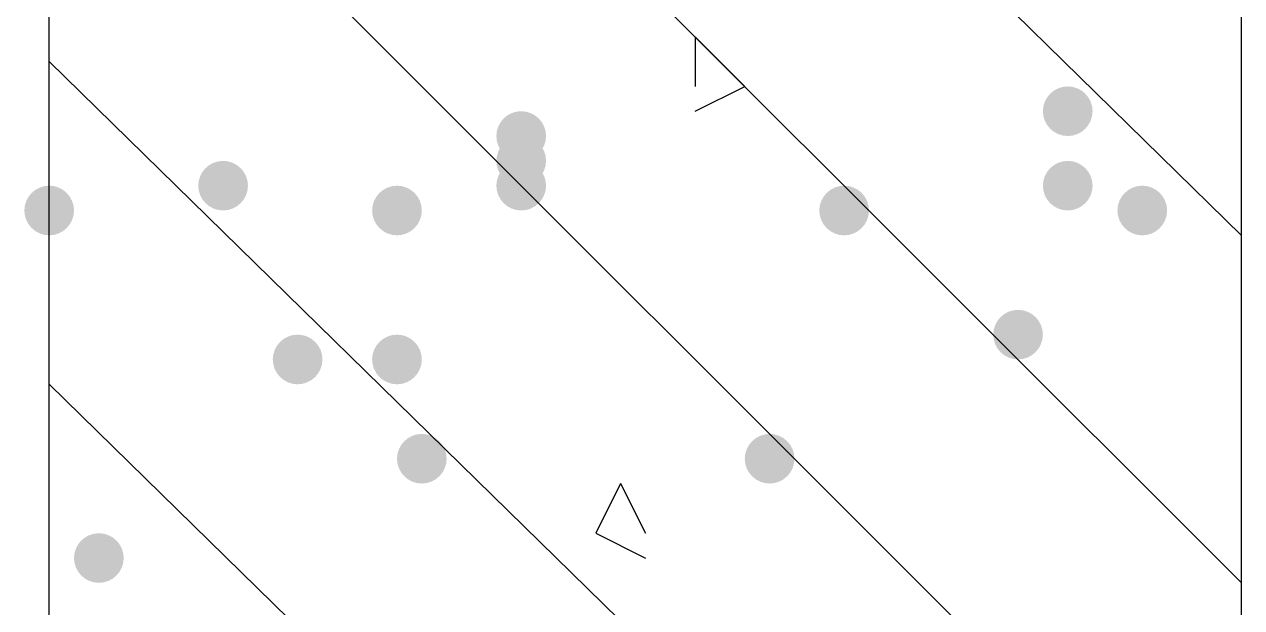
# Model space of a CAD drawing. Header units: inches. Extents: x 11 to 286, y 6 to 196.
# Drawn here: x 133.322 to 135.396, y 153.218 to 154.213 of the extents above; entities that cross this region are included whole.
import ezdxf

# ---------------------------------------------------------------- set-up
doc = ezdxf.new("R2010")
doc.units = ezdxf.units.IN
doc.header["$MEASUREMENT"] = 0
doc.layers.add('PDF_几何图形', color=7, linetype='Continuous')
doc.layers.add('PDF_实体填充', color=7, linetype='Continuous', true_color=0xffffff)

msp = doc.modelspace()

# ---------------------------------------------------------------- hatches: boundary and pattern name
at = {"layer": 'PDF_实体填充', "transparency": 33554559}
h = msp.add_hatch(color=7, dxfattribs=at)
edge = h.paths.add_edge_path(flags=0)
edge.add_spline(control_points=[(135.1421, 154.0651), (135.1421, 154.0418), (135.1231, 154.0228), (135.0998, 154.0228)], knot_values=[0, 0, 0, 0, 1, 1, 1, 1], degree=3, periodic=0)
edge.add_spline(control_points=[(135.0998, 154.0228), (135.0765, 154.0228), (135.0574, 154.0418), (135.0574, 154.0651)], knot_values=[0, 0, 0, 0, 1, 1, 1, 1], degree=3, periodic=0)
edge.add_line((135.0574, 154.0651), (135.0574, 154.0651))
edge.add_spline(control_points=[(135.0574, 154.0651), (135.0574, 154.0884), (135.0765, 154.1074), (135.0998, 154.1074)], knot_values=[0, 0, 0, 0, 1, 1, 1, 1], degree=3, periodic=0)
edge.add_spline(control_points=[(135.0998, 154.1074), (135.1231, 154.1074), (135.1421, 154.0884), (135.1421, 154.0651)], knot_values=[0, 0, 0, 0, 1, 1, 1, 1], degree=3, periodic=0)
edge.add_line((135.1421, 154.0651), (135.1421, 154.0651))
edge.add_line((135.1421, 154.0651), (135.1421, 154.0651))
h = msp.add_hatch(color=7, dxfattribs=at)
edge = h.paths.add_edge_path(flags=0)
edge.add_spline(control_points=[(134.2108, 154.0228), (134.2108, 153.9995), (134.1917, 153.9804), (134.1684, 153.9804)], knot_values=[0, 0, 0, 0, 1, 1, 1, 1], degree=3, periodic=0)
edge.add_spline(control_points=[(134.1684, 153.9804), (134.1452, 153.9804), (134.1261, 153.9995), (134.1261, 154.0228)], knot_values=[0, 0, 0, 0, 1, 1, 1, 1], degree=3, periodic=0)
edge.add_line((134.1261, 154.0228), (134.1261, 154.0228))
edge.add_spline(control_points=[(134.1261, 154.0228), (134.1261, 154.0461), (134.1452, 154.0651), (134.1684, 154.0651)], knot_values=[0, 0, 0, 0, 1, 1, 1, 1], degree=3, periodic=0)
edge.add_spline(control_points=[(134.1684, 154.0651), (134.1917, 154.0651), (134.2108, 154.0461), (134.2108, 154.0228)], knot_values=[0, 0, 0, 0, 1, 1, 1, 1], degree=3, periodic=0)
edge.add_line((134.2108, 154.0228), (134.2108, 154.0228))
edge.add_line((134.2108, 154.0228), (134.2108, 154.0228))
h = msp.add_hatch(color=7, dxfattribs=at)
edge = h.paths.add_edge_path(flags=0)
edge.add_spline(control_points=[(134.2108, 153.9804), (134.2108, 153.9572), (134.1917, 153.9381), (134.1684, 153.9381)], knot_values=[0, 0, 0, 0, 1, 1, 1, 1], degree=3, periodic=0)
edge.add_spline(control_points=[(134.1684, 153.9381), (134.1452, 153.9381), (134.1261, 153.9572), (134.1261, 153.9804)], knot_values=[0, 0, 0, 0, 1, 1, 1, 1], degree=3, periodic=0)
edge.add_line((134.1261, 153.9804), (134.1261, 153.9804))
edge.add_spline(control_points=[(134.1261, 153.9804), (134.1261, 154.0037), (134.1452, 154.0228), (134.1684, 154.0228)], knot_values=[0, 0, 0, 0, 1, 1, 1, 1], degree=3, periodic=0)
edge.add_spline(control_points=[(134.1684, 154.0228), (134.1917, 154.0228), (134.2108, 154.0037), (134.2108, 153.9804)], knot_values=[0, 0, 0, 0, 1, 1, 1, 1], degree=3, periodic=0)
edge.add_line((134.2108, 153.9804), (134.2108, 153.9804))
edge.add_line((134.2108, 153.9804), (134.2108, 153.9804))
h = msp.add_hatch(color=7, dxfattribs=at)
edge = h.paths.add_edge_path(flags=0)
edge.add_spline(control_points=[(133.7028, 153.9381), (133.7028, 153.9148), (133.6837, 153.8958), (133.6604, 153.8958)], knot_values=[0, 0, 0, 0, 1, 1, 1, 1], degree=3, periodic=0)
edge.add_spline(control_points=[(133.6604, 153.8958), (133.6372, 153.8958), (133.6181, 153.9148), (133.6181, 153.9381)], knot_values=[0, 0, 0, 0, 1, 1, 1, 1], degree=3, periodic=0)
edge.add_line((133.6181, 153.9381), (133.6181, 153.9381))
edge.add_spline(control_points=[(133.6181, 153.9381), (133.6181, 153.9614), (133.6372, 153.9804), (133.6604, 153.9804)], knot_values=[0, 0, 0, 0, 1, 1, 1, 1], degree=3, periodic=0)
edge.add_spline(control_points=[(133.6604, 153.9804), (133.6837, 153.9804), (133.7028, 153.9614), (133.7028, 153.9381)], knot_values=[0, 0, 0, 0, 1, 1, 1, 1], degree=3, periodic=0)
edge.add_line((133.7028, 153.9381), (133.7028, 153.9381))
edge.add_line((133.7028, 153.9381), (133.7028, 153.9381))
h = msp.add_hatch(color=7, dxfattribs=at)
edge = h.paths.add_edge_path(flags=0)
edge.add_spline(control_points=[(134.2108, 153.9381), (134.2108, 153.9148), (134.1917, 153.8958), (134.1684, 153.8958)], knot_values=[0, 0, 0, 0, 1, 1, 1, 1], degree=3, periodic=0)
edge.add_spline(control_points=[(134.1684, 153.8958), (134.1452, 153.8958), (134.1261, 153.9148), (134.1261, 153.9381)], knot_values=[0, 0, 0, 0, 1, 1, 1, 1], degree=3, periodic=0)
edge.add_line((134.1261, 153.9381), (134.1261, 153.9381))
edge.add_spline(control_points=[(134.1261, 153.9381), (134.1261, 153.9614), (134.1452, 153.9804), (134.1684, 153.9804)], knot_values=[0, 0, 0, 0, 1, 1, 1, 1], degree=3, periodic=0)
edge.add_spline(control_points=[(134.1684, 153.9804), (134.1917, 153.9804), (134.2108, 153.9614), (134.2108, 153.9381)], knot_values=[0, 0, 0, 0, 1, 1, 1, 1], degree=3, periodic=0)
edge.add_line((134.2108, 153.9381), (134.2108, 153.9381))
edge.add_line((134.2108, 153.9381), (134.2108, 153.9381))
h = msp.add_hatch(color=7, dxfattribs=at)
edge = h.paths.add_edge_path(flags=0)
edge.add_spline(control_points=[(135.1421, 153.9381), (135.1421, 153.9148), (135.1231, 153.8958), (135.0998, 153.8958)], knot_values=[0, 0, 0, 0, 1, 1, 1, 1], degree=3, periodic=0)
edge.add_spline(control_points=[(135.0998, 153.8958), (135.0765, 153.8958), (135.0574, 153.9148), (135.0574, 153.9381)], knot_values=[0, 0, 0, 0, 1, 1, 1, 1], degree=3, periodic=0)
edge.add_line((135.0574, 153.9381), (135.0574, 153.9381))
edge.add_spline(control_points=[(135.0574, 153.9381), (135.0574, 153.9614), (135.0765, 153.9804), (135.0998, 153.9804)], knot_values=[0, 0, 0, 0, 1, 1, 1, 1], degree=3, periodic=0)
edge.add_spline(control_points=[(135.0998, 153.9804), (135.1231, 153.9804), (135.1421, 153.9614), (135.1421, 153.9381)], knot_values=[0, 0, 0, 0, 1, 1, 1, 1], degree=3, periodic=0)
edge.add_line((135.1421, 153.9381), (135.1421, 153.9381))
edge.add_line((135.1421, 153.9381), (135.1421, 153.9381))
h = msp.add_hatch(color=7, dxfattribs=at)
edge = h.paths.add_edge_path(flags=0)
edge.add_spline(control_points=[(133.4064, 153.8958), (133.4064, 153.8725), (133.3874, 153.8534), (133.3641, 153.8534)], knot_values=[0, 0, 0, 0, 1, 1, 1, 1], degree=3, periodic=0)
edge.add_spline(control_points=[(133.3641, 153.8534), (133.3408, 153.8534), (133.3218, 153.8725), (133.3218, 153.8958)], knot_values=[0, 0, 0, 0, 1, 1, 1, 1], degree=3, periodic=0)
edge.add_line((133.3218, 153.8958), (133.3218, 153.8958))
edge.add_spline(control_points=[(133.3218, 153.8958), (133.3218, 153.9191), (133.3408, 153.9381), (133.3641, 153.9381)], knot_values=[0, 0, 0, 0, 1, 1, 1, 1], degree=3, periodic=0)
edge.add_spline(control_points=[(133.3641, 153.9381), (133.3874, 153.9381), (133.4064, 153.9191), (133.4064, 153.8958)], knot_values=[0, 0, 0, 0, 1, 1, 1, 1], degree=3, periodic=0)
edge.add_line((133.4064, 153.8958), (133.4064, 153.8958))
edge.add_line((133.4064, 153.8958), (133.4064, 153.8958))
h = msp.add_hatch(color=7, dxfattribs=at)
edge = h.paths.add_edge_path(flags=0)
edge.add_spline(control_points=[(133.9991, 153.8958), (133.9991, 153.8725), (133.9801, 153.8534), (133.9568, 153.8534)], knot_values=[0, 0, 0, 0, 1, 1, 1, 1], degree=3, periodic=0)
edge.add_spline(control_points=[(133.9568, 153.8534), (133.9335, 153.8534), (133.9144, 153.8725), (133.9144, 153.8958)], knot_values=[0, 0, 0, 0, 1, 1, 1, 1], degree=3, periodic=0)
edge.add_line((133.9144, 153.8958), (133.9144, 153.8958))
edge.add_spline(control_points=[(133.9144, 153.8958), (133.9144, 153.9191), (133.9335, 153.9381), (133.9568, 153.9381)], knot_values=[0, 0, 0, 0, 1, 1, 1, 1], degree=3, periodic=0)
edge.add_spline(control_points=[(133.9568, 153.9381), (133.9801, 153.9381), (133.9991, 153.9191), (133.9991, 153.8958)], knot_values=[0, 0, 0, 0, 1, 1, 1, 1], degree=3, periodic=0)
edge.add_line((133.9991, 153.8958), (133.9991, 153.8958))
edge.add_line((133.9991, 153.8958), (133.9991, 153.8958))
h = msp.add_hatch(color=7, dxfattribs=at)
edge = h.paths.add_edge_path(flags=0)
edge.add_spline(control_points=[(134.7611, 153.8958), (134.7611, 153.8725), (134.7421, 153.8534), (134.7188, 153.8534)], knot_values=[0, 0, 0, 0, 1, 1, 1, 1], degree=3, periodic=0)
edge.add_spline(control_points=[(134.7188, 153.8534), (134.6955, 153.8534), (134.6764, 153.8725), (134.6764, 153.8958)], knot_values=[0, 0, 0, 0, 1, 1, 1, 1], degree=3, periodic=0)
edge.add_line((134.6764, 153.8958), (134.6764, 153.8958))
edge.add_spline(control_points=[(134.6764, 153.8958), (134.6764, 153.9191), (134.6955, 153.9381), (134.7188, 153.9381)], knot_values=[0, 0, 0, 0, 1, 1, 1, 1], degree=3, periodic=0)
edge.add_spline(control_points=[(134.7188, 153.9381), (134.7421, 153.9381), (134.7611, 153.9191), (134.7611, 153.8958)], knot_values=[0, 0, 0, 0, 1, 1, 1, 1], degree=3, periodic=0)
edge.add_line((134.7611, 153.8958), (134.7611, 153.8958))
edge.add_line((134.7611, 153.8958), (134.7611, 153.8958))
h = msp.add_hatch(color=7, dxfattribs=at)
edge = h.paths.add_edge_path(flags=0)
edge.add_spline(control_points=[(135.2691, 153.8958), (135.2691, 153.8725), (135.2501, 153.8534), (135.2268, 153.8534)], knot_values=[0, 0, 0, 0, 1, 1, 1, 1], degree=3, periodic=0)
edge.add_spline(control_points=[(135.2268, 153.8534), (135.2035, 153.8534), (135.1844, 153.8725), (135.1844, 153.8958)], knot_values=[0, 0, 0, 0, 1, 1, 1, 1], degree=3, periodic=0)
edge.add_line((135.1844, 153.8958), (135.1844, 153.8958))
edge.add_spline(control_points=[(135.1844, 153.8958), (135.1844, 153.9191), (135.2035, 153.9381), (135.2268, 153.9381)], knot_values=[0, 0, 0, 0, 1, 1, 1, 1], degree=3, periodic=0)
edge.add_spline(control_points=[(135.2268, 153.9381), (135.2501, 153.9381), (135.2691, 153.9191), (135.2691, 153.8958)], knot_values=[0, 0, 0, 0, 1, 1, 1, 1], degree=3, periodic=0)
edge.add_line((135.2691, 153.8958), (135.2691, 153.8958))
edge.add_line((135.2691, 153.8958), (135.2691, 153.8958))
h = msp.add_hatch(color=7, dxfattribs=at)
edge = h.paths.add_edge_path(flags=0)
edge.add_spline(control_points=[(135.0574, 153.6841), (135.0574, 153.6608), (135.0384, 153.6418), (135.0151, 153.6418)], knot_values=[0, 0, 0, 0, 1, 1, 1, 1], degree=3, periodic=0)
edge.add_spline(control_points=[(135.0151, 153.6418), (134.9918, 153.6418), (134.9728, 153.6608), (134.9728, 153.6841)], knot_values=[0, 0, 0, 0, 1, 1, 1, 1], degree=3, periodic=0)
edge.add_line((134.9728, 153.6841), (134.9728, 153.6841))
edge.add_spline(control_points=[(134.9728, 153.6841), (134.9728, 153.7074), (134.9918, 153.7264), (135.0151, 153.7264)], knot_values=[0, 0, 0, 0, 1, 1, 1, 1], degree=3, periodic=0)
edge.add_spline(control_points=[(135.0151, 153.7264), (135.0384, 153.7264), (135.0574, 153.7074), (135.0574, 153.6841)], knot_values=[0, 0, 0, 0, 1, 1, 1, 1], degree=3, periodic=0)
edge.add_line((135.0574, 153.6841), (135.0574, 153.6841))
edge.add_line((135.0574, 153.6841), (135.0574, 153.6841))
h = msp.add_hatch(color=7, dxfattribs=at)
edge = h.paths.add_edge_path(flags=0)
edge.add_spline(control_points=[(133.8298, 153.6418), (133.8298, 153.6185), (133.8107, 153.5994), (133.7874, 153.5994)], knot_values=[0, 0, 0, 0, 1, 1, 1, 1], degree=3, periodic=0)
edge.add_spline(control_points=[(133.7874, 153.5994), (133.7642, 153.5994), (133.7451, 153.6185), (133.7451, 153.6418)], knot_values=[0, 0, 0, 0, 1, 1, 1, 1], degree=3, periodic=0)
edge.add_line((133.7451, 153.6418), (133.7451, 153.6418))
edge.add_spline(control_points=[(133.7451, 153.6418), (133.7451, 153.6651), (133.7642, 153.6841), (133.7874, 153.6841)], knot_values=[0, 0, 0, 0, 1, 1, 1, 1], degree=3, periodic=0)
edge.add_spline(control_points=[(133.7874, 153.6841), (133.8107, 153.6841), (133.8298, 153.6651), (133.8298, 153.6418)], knot_values=[0, 0, 0, 0, 1, 1, 1, 1], degree=3, periodic=0)
edge.add_line((133.8298, 153.6418), (133.8298, 153.6418))
edge.add_line((133.8298, 153.6418), (133.8298, 153.6418))
h = msp.add_hatch(color=7, dxfattribs=at)
edge = h.paths.add_edge_path(flags=0)
edge.add_spline(control_points=[(133.9991, 153.6418), (133.9991, 153.6185), (133.9801, 153.5994), (133.9568, 153.5994)], knot_values=[0, 0, 0, 0, 1, 1, 1, 1], degree=3, periodic=0)
edge.add_spline(control_points=[(133.9568, 153.5994), (133.9335, 153.5994), (133.9144, 153.6185), (133.9144, 153.6418)], knot_values=[0, 0, 0, 0, 1, 1, 1, 1], degree=3, periodic=0)
edge.add_line((133.9144, 153.6418), (133.9144, 153.6418))
edge.add_spline(control_points=[(133.9144, 153.6418), (133.9144, 153.6651), (133.9335, 153.6841), (133.9568, 153.6841)], knot_values=[0, 0, 0, 0, 1, 1, 1, 1], degree=3, periodic=0)
edge.add_spline(control_points=[(133.9568, 153.6841), (133.9801, 153.6841), (133.9991, 153.6651), (133.9991, 153.6418)], knot_values=[0, 0, 0, 0, 1, 1, 1, 1], degree=3, periodic=0)
edge.add_line((133.9991, 153.6418), (133.9991, 153.6418))
edge.add_line((133.9991, 153.6418), (133.9991, 153.6418))
h = msp.add_hatch(color=7, dxfattribs=at)
edge = h.paths.add_edge_path(flags=0)
edge.add_spline(control_points=[(134.0414, 153.4724), (134.0414, 153.4492), (134.0224, 153.4301), (133.9991, 153.4301)], knot_values=[0, 0, 0, 0, 1, 1, 1, 1], degree=3, periodic=0)
edge.add_spline(control_points=[(133.9991, 153.4301), (133.9758, 153.4301), (133.9568, 153.4492), (133.9568, 153.4724)], knot_values=[0, 0, 0, 0, 1, 1, 1, 1], degree=3, periodic=0)
edge.add_line((133.9568, 153.4724), (133.9568, 153.4724))
edge.add_spline(control_points=[(133.9568, 153.4724), (133.9568, 153.4957), (133.9758, 153.5148), (133.9991, 153.5148)], knot_values=[0, 0, 0, 0, 1, 1, 1, 1], degree=3, periodic=0)
edge.add_spline(control_points=[(133.9991, 153.5148), (134.0224, 153.5148), (134.0414, 153.4957), (134.0414, 153.4724)], knot_values=[0, 0, 0, 0, 1, 1, 1, 1], degree=3, periodic=0)
edge.add_line((134.0414, 153.4724), (134.0414, 153.4724))
edge.add_line((134.0414, 153.4724), (134.0414, 153.4724))
h = msp.add_hatch(color=7, dxfattribs=at)
edge = h.paths.add_edge_path(flags=0)
edge.add_spline(control_points=[(134.6341, 153.4724), (134.6341, 153.4492), (134.6151, 153.4301), (134.5918, 153.4301)], knot_values=[0, 0, 0, 0, 1, 1, 1, 1], degree=3, periodic=0)
edge.add_spline(control_points=[(134.5918, 153.4301), (134.5685, 153.4301), (134.5494, 153.4492), (134.5494, 153.4724)], knot_values=[0, 0, 0, 0, 1, 1, 1, 1], degree=3, periodic=0)
edge.add_line((134.5494, 153.4724), (134.5494, 153.4724))
edge.add_spline(control_points=[(134.5494, 153.4724), (134.5494, 153.4957), (134.5685, 153.5148), (134.5918, 153.5148)], knot_values=[0, 0, 0, 0, 1, 1, 1, 1], degree=3, periodic=0)
edge.add_spline(control_points=[(134.5918, 153.5148), (134.6151, 153.5148), (134.6341, 153.4957), (134.6341, 153.4724)], knot_values=[0, 0, 0, 0, 1, 1, 1, 1], degree=3, periodic=0)
edge.add_line((134.6341, 153.4724), (134.6341, 153.4724))
edge.add_line((134.6341, 153.4724), (134.6341, 153.4724))
h = msp.add_hatch(color=7, dxfattribs=at)
edge = h.paths.add_edge_path(flags=0)
edge.add_spline(control_points=[(133.4911, 153.3031), (133.4911, 153.2798), (133.4721, 153.2608), (133.4488, 153.2608)], knot_values=[0, 0, 0, 0, 1, 1, 1, 1], degree=3, periodic=0)
edge.add_spline(control_points=[(133.4488, 153.2608), (133.4255, 153.2608), (133.4064, 153.2798), (133.4064, 153.3031)], knot_values=[0, 0, 0, 0, 1, 1, 1, 1], degree=3, periodic=0)
edge.add_line((133.4064, 153.3031), (133.4064, 153.3031))
edge.add_spline(control_points=[(133.4064, 153.3031), (133.4064, 153.3264), (133.4255, 153.3454), (133.4488, 153.3454)], knot_values=[0, 0, 0, 0, 1, 1, 1, 1], degree=3, periodic=0)
edge.add_spline(control_points=[(133.4488, 153.3454), (133.4721, 153.3454), (133.4911, 153.3264), (133.4911, 153.3031)], knot_values=[0, 0, 0, 0, 1, 1, 1, 1], degree=3, periodic=0)
edge.add_line((133.4911, 153.3031), (133.4911, 153.3031))
edge.add_line((133.4911, 153.3031), (133.4911, 153.3031))

# ---------------------------------------------------------------- linework, layer by layer
at = {"layer": 'PDF_几何图形'}
for p, q in [((135.3961, 124.6858), (135.3961, 166.5534)), ((133.3641, 124.6858), (133.3641, 164.0134)), ((133.3641, 155.8431), (135.3961, 153.8534)), ((133.3641, 155.2928), (135.3961, 153.2608)), ((133.3641, 154.7424), (135.3961, 152.7104)), ((134.4648, 154.1921), (134.5494, 154.1074)), ((134.4648, 154.1921), (134.4648, 154.1074)), ((133.3641, 154.1498), (135.3961, 152.1601)), ((134.4648, 154.0651), (134.5494, 154.1074)), ((133.3641, 153.5994), (135.3961, 151.6098)), ((134.3378, 153.4301), (134.2954, 153.3454)), ((134.3378, 153.4301), (134.3801, 153.3454)), ((134.2954, 153.3454), (134.3801, 153.3031))]:
    msp.add_line(p, q, dxfattribs=at)

doc.saveas('drawing.dxf')
